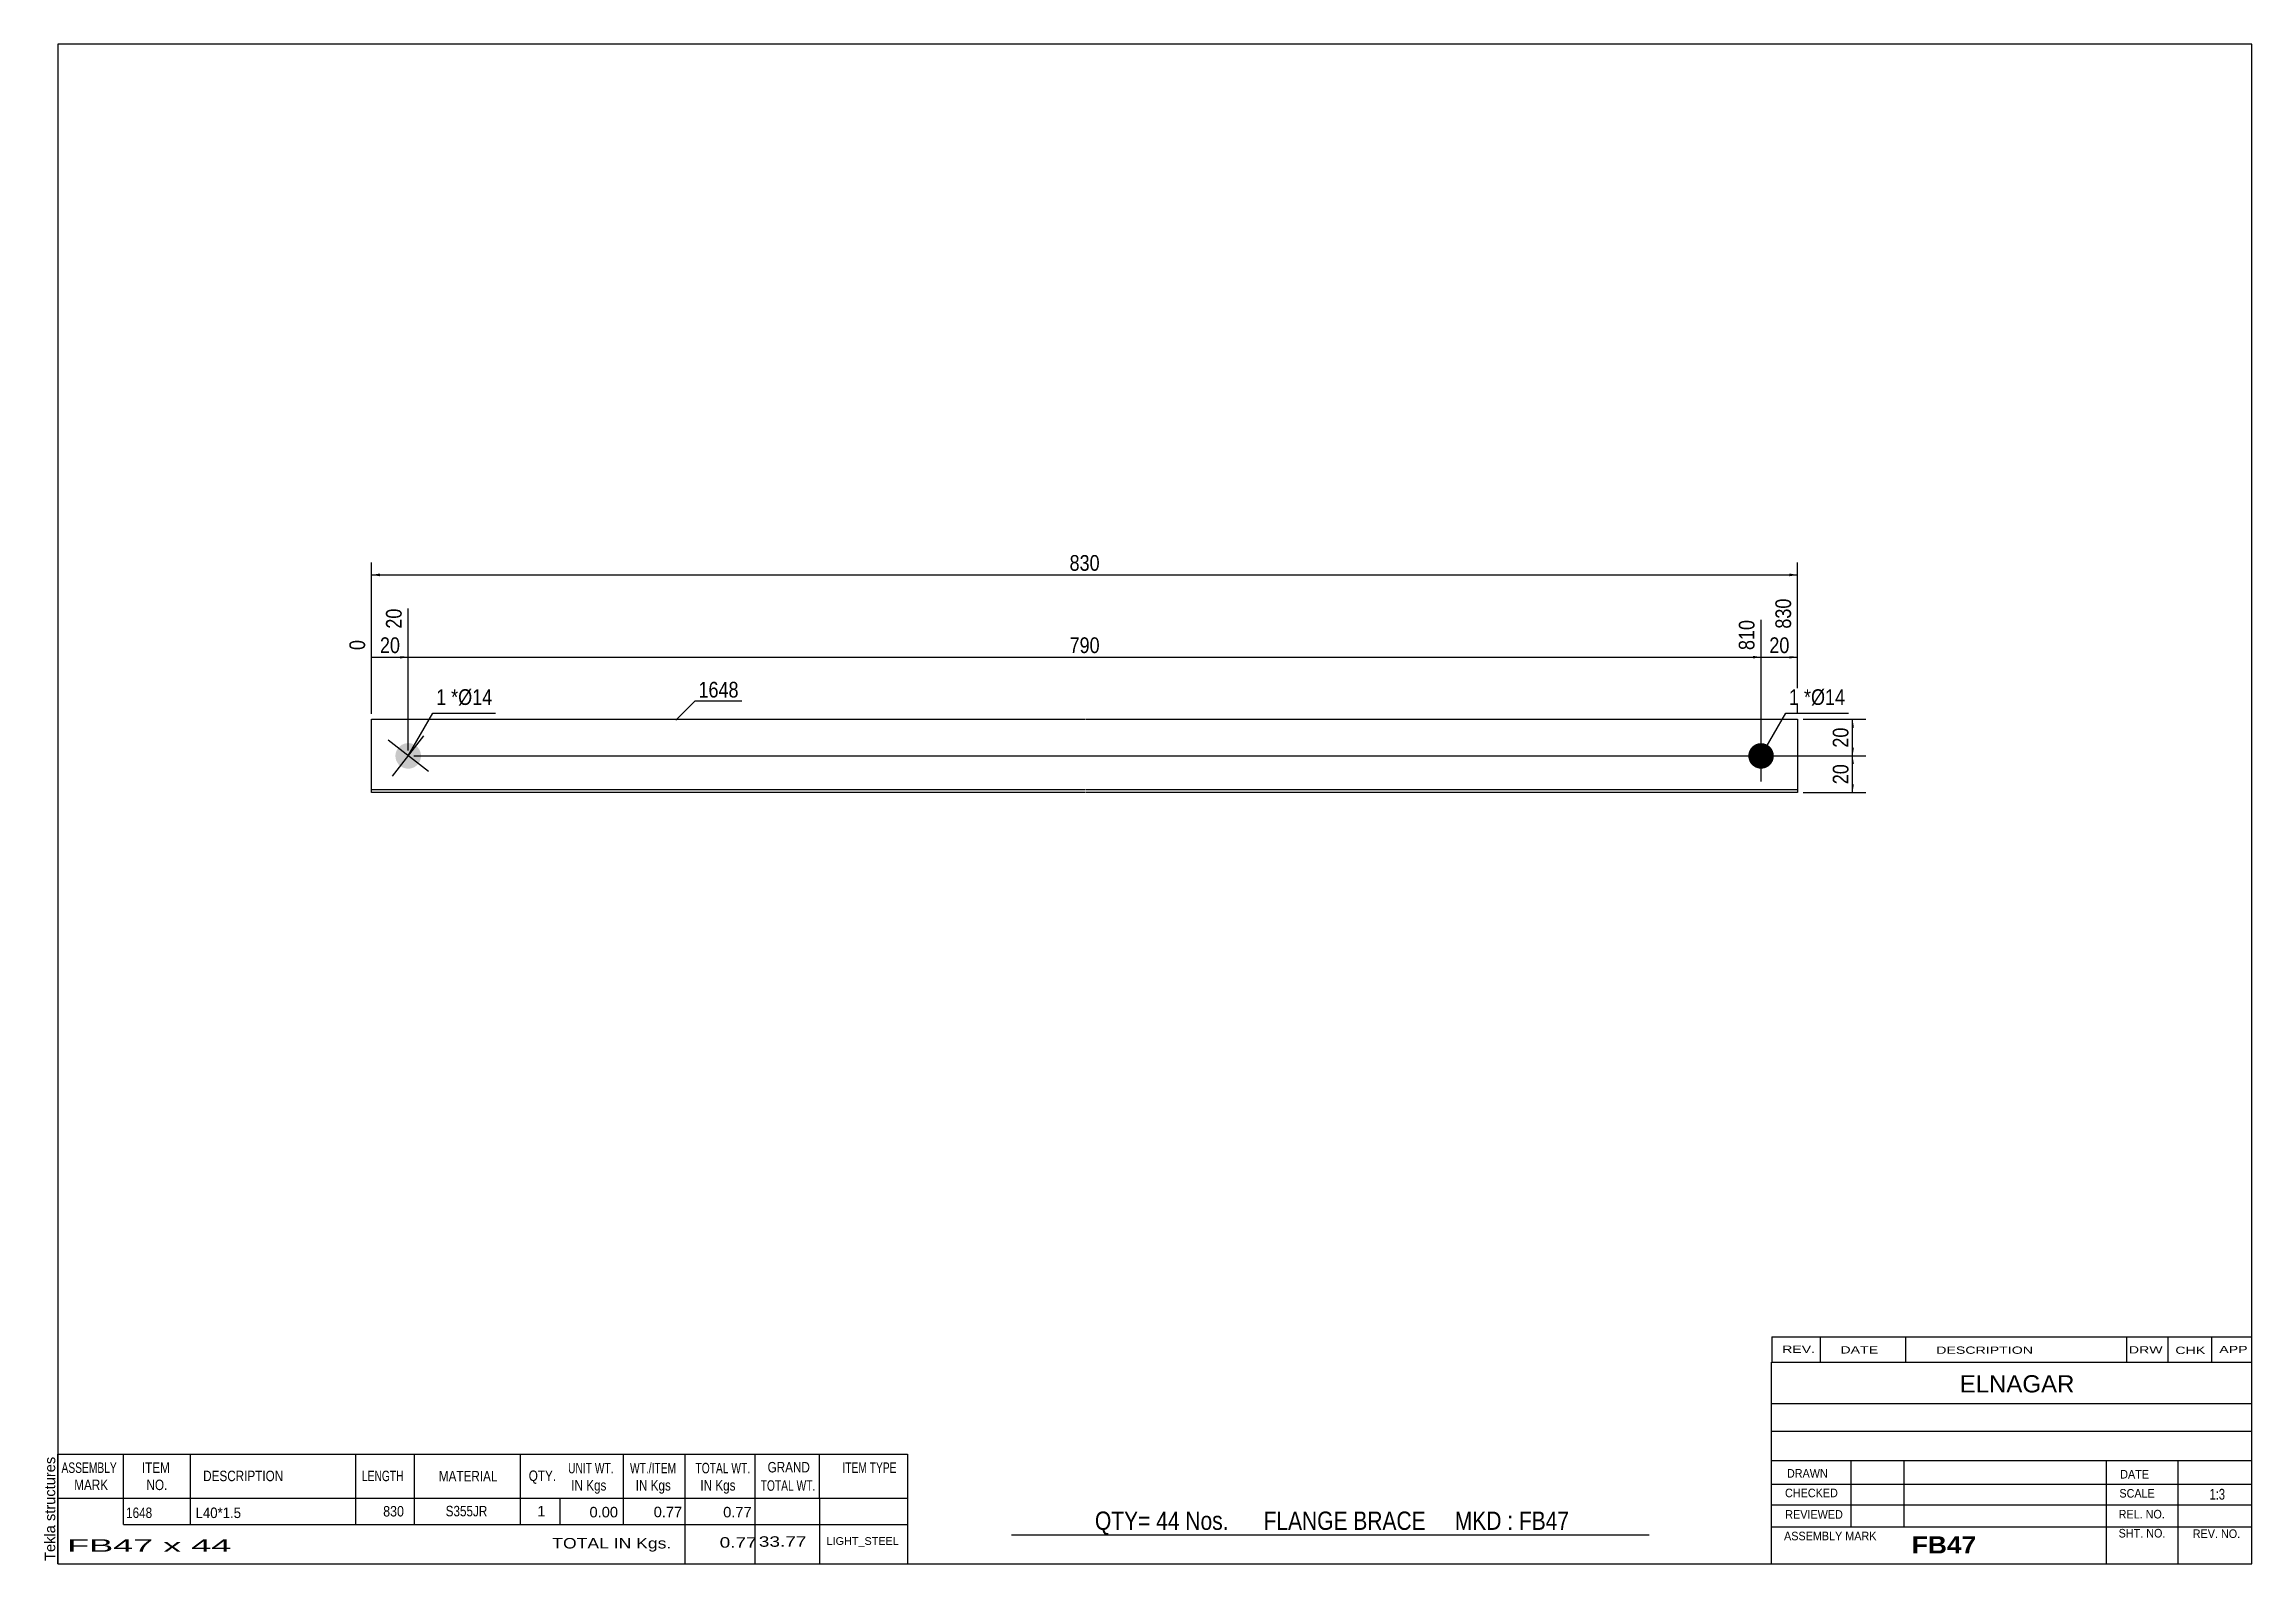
# Model space of a CAD drawing. Header units: millimetres. Extents: x -60 to 343, y -147 to 130.
import ezdxf

# ---------------------------------------------------------------- set-up
doc = ezdxf.new("R2010")
doc.units = ezdxf.units.MM
doc.styles.add('Arial', font='ARIAL.TTF', dxfattribs={"height": 0.2})
doc.styles.add('Arial Bold', font='ARIALBD.TTF', dxfattribs={"height": 0.2})
doc.styles.add('Arial Narrow', font='ARIALN.TTF', dxfattribs={"height": 0.2})

# ---------------------------------------------------------------- blocks, each defined once
blk = doc.blocks.new('Unknown-629096832-1404')
at = {"color": 5, "linetype": 'Continuous'}
for p, q in [((342.8, 129.75), (-57.2, 129.75)), ((-57.2, 129.75), (-57.2, -147.25)), ((342.8, -147.25), (342.8, 129.75)), ((-57.2, -147.25), (342.8, -147.25))]:
    blk.add_line(p, q, dxfattribs=at)
at = {"color": 174, "linetype": 'Continuous', "style": 'Arial'}
blk.add_text('Tekla structures', height=1.9102, rotation=90, dxfattribs=at).set_placement((-57.7, -146.75))
blk = doc.blocks.new('Part-629096832-1212 - 1209')
at = {"color": 2, "linetype": 'Continuous'}
for p, q in [((0, -6.67), (0, 6.67)), ((0, 6.67), (130.05, 6.67)), ((130.15, 6.67), (259.99, 6.67)), ((259.99, 6.67), (259.99, -6.67)), ((130.05, -6.17), (0, -6.17)), ((130.05, -6.67), (0, -6.67)), ((259.99, -6.17), (130.15, -6.17)), ((259.99, -6.67), (130.15, -6.67))]:
    blk.add_line(p, q, dxfattribs=at)
blk = doc.blocks.new('Bolt-629096832-1213 - 1209')
at = {"linetype": 'Continuous'}
blk.add_hatch(color=3, dxfattribs=at).paths.add_polyline_path([(253.32, 2.33, -1), (253.32, -2.33, -1)])
at = {"color": 3, "linetype": 'Continuous'}
for p, q in [((253.32, -4.67), (253.32, 4.67)), ((248.65, 0), (257.99, 0))]:
    blk.add_line(p, q, dxfattribs=at)
blk = doc.blocks.new('Bolt-629096832-1214 - 1209')
at = {"linetype": 'Continuous'}
blk.add_hatch(color=3, dxfattribs=at).paths.add_polyline_path([(4.82, 1.43, -1), (8.51, -1.43, -1)])
at = {"color": 3, "linetype": 'Continuous'}
for p, q in [((10.35, -2.86), (2.98, 2.86)), ((3.8, -3.68), (9.53, 3.68))]:
    blk.add_line(p, q, dxfattribs=at)
blk = doc.blocks.new('StraightDimension-629096832-1218 - 1209')
at = {"linetype": 'Continuous'}
blk.add_hatch(color=7, dxfattribs=at).paths.add_polyline_path([(258.49, 18.25), (259.99, 18), (258.49, 17.75)])
at = {"color": 7, "linetype": 'Continuous'}
for p, q in [((259.99, 7.67), (259.99, 28.68)), ((253.32, 1), (253.32, 24.78)), ((253.32, 18), (259.99, 18))]:
    blk.add_line(p, q, dxfattribs=at)
at = {"color": 0}
blk.add_wipeout([(259.08, 18.15), (259.08, 22.35), (254.23, 22.35), (254.23, 18.15)], dxfattribs=at)
at = {"color": 0, "linetype": 'Continuous'}
blk.add_wipeout([(259.39, 29.28), (255.19, 29.28), (255.19, 22.6), (259.39, 22.6)], dxfattribs=at)
at = {"color": 3, "linetype": 'Continuous', "style": 'Arial Narrow'}
blk.add_text('830', height=2.863, rotation=90.0002, dxfattribs=at).set_placement((258.79, 23.2))
at = {"color": 3, "style": 'Arial Narrow'}
blk.add_text('20', height=2.863, dxfattribs=at).set_placement((254.83, 18.75))
blk = doc.blocks.new('StraightDimension-629096832-1219 - 1209')
at = {"linetype": 'Continuous'}
blk.add_hatch(color=7, dxfattribs=at).paths.add_polyline_path([(251.82, 18.25), (253.32, 18), (251.82, 17.75)])
at = {"color": 7, "linetype": 'Continuous'}
for p, q in [((6.67, 1), (6.67, 26.86)), ((253.32, 1), (253.32, 24.78)), ((6.67, 18), (253.32, 18))]:
    blk.add_line(p, q, dxfattribs=at)
at = {"color": 0, "linetype": 'Continuous'}
blk.add_wipeout([(252.72, 25.38), (248.52, 25.38), (248.52, 18.7), (252.72, 18.7)], dxfattribs=at)
at = {"color": 0}
blk.add_wipeout([(133.34, 18.15), (133.34, 22.35), (126.65, 22.35), (126.65, 18.15)], dxfattribs=at)
at = {"color": 3, "linetype": 'Continuous', "style": 'Arial Narrow'}
blk.add_text('810', height=2.863, rotation=90.0002, dxfattribs=at).set_placement((252.12, 19.3))
at = {"color": 3, "style": 'Arial Narrow'}
blk.add_text('790', height=2.863, dxfattribs=at).set_placement((127.25, 18.75))
blk = doc.blocks.new('StraightDimension-629096832-1220 - 1209')
at = {"linetype": 'Continuous'}
blk.add_hatch(color=7, dxfattribs=at).paths.add_polyline_path([(5.17, 18.25), (6.67, 18), (5.17, 17.75)])
at = {"color": 7, "linetype": 'Continuous'}
for p, q in [((6.67, 1), (6.67, 26.86)), ((0, 7.67), (0, 21.13)), ((0, 18), (6.67, 18))]:
    blk.add_line(p, q, dxfattribs=at)
at = {"color": 0}
blk.add_wipeout([(5.76, 18.15), (5.76, 22.35), (0.91, 22.35), (0.91, 18.15)], dxfattribs=at)
at = {"color": 0, "linetype": 'Continuous'}
for points in [[(6.07, 27.46), (1.87, 27.46), (1.87, 22.6), (6.07, 22.6)], [(-0.6, 21.73), (-4.8, 21.73), (-4.8, 18.7), (-0.6, 18.7)]]:
    blk.add_wipeout(points, dxfattribs=at)
at = {"color": 3, "linetype": 'Continuous', "style": 'Arial Narrow'}
for s, height, p in [('20', 2.863, (5.47, 23.2)), ('0', 2.86, (-1.2, 19.3))]:
    blk.add_text(s, height=height, rotation=90.0002, dxfattribs=at).set_placement(p)
at = {"color": 3, "style": 'Arial Narrow'}
blk.add_text('20', height=2.863, dxfattribs=at).set_placement((1.51, 18.75))
blk = doc.blocks.new('StraightDimension-629096832-1231 - 1209')
at = {"linetype": 'Continuous'}
for points in [[(1.5, 32.75), (0, 33), (1.5, 33.25)], [(258.49, 33.25), (259.99, 33), (258.49, 32.75)]]:
    blk.add_hatch(color=7, dxfattribs=at).paths.add_polyline_path(points)
at = {"color": 7, "linetype": 'Continuous'}
for p, q in [((0, 7.67), (0, 35.25)), ((0, 33), (259.99, 33)), ((259.99, 7.67), (259.99, 35.25))]:
    blk.add_line(p, q, dxfattribs=at)
at = {"color": 0}
blk.add_wipeout([(133.34, 33.15), (133.34, 37.35), (126.65, 37.35), (126.65, 33.15)], dxfattribs=at)
at = {"color": 3, "style": 'Arial Narrow'}
blk.add_text('830', height=2.863, dxfattribs=at).set_placement((127.25, 33.75))
blk = doc.blocks.new('StraightDimension-629096832-1235 - 1209')
at = {"linetype": 'Continuous'}
for points in [[(269.75, 5.17), (270, 6.67), (270.25, 5.17)], [(270.25, 1.5), (270, 0), (269.75, 1.5)]]:
    blk.add_hatch(color=7, dxfattribs=at).paths.add_polyline_path(points)
at = {"color": 7, "linetype": 'Continuous'}
for p, q in [((260.99, 6.67), (272.4, 6.67)), ((270, 0), (270, 6.67)), ((7.67, 0), (272.4, 0))]:
    blk.add_line(p, q, dxfattribs=at)
at = {"color": 0}
blk.add_wipeout([(269.85, 5.76), (265.65, 5.76), (265.65, 0.91), (269.85, 0.91)], dxfattribs=at)
at = {"color": 3, "style": 'Arial Narrow'}
blk.add_text('20', height=2.863, rotation=90.0002, dxfattribs=at).set_placement((269.25, 1.51))
blk = doc.blocks.new('StraightDimension-629096832-1236 - 1209')
at = {"linetype": 'Continuous'}
for points in [[(269.75, -1.5), (270, 0), (270.25, -1.5)], [(270.25, -5.17), (270, -6.67), (269.75, -5.17)]]:
    blk.add_hatch(color=7, dxfattribs=at).paths.add_polyline_path(points)
at = {"color": 7, "linetype": 'Continuous'}
for p, q in [((7.67, 0), (272.4, 0)), ((270, -6.67), (270, 0)), ((260.99, -6.67), (272.4, -6.67))]:
    blk.add_line(p, q, dxfattribs=at)
at = {"color": 0}
blk.add_wipeout([(269.85, -0.91), (265.65, -0.91), (265.65, -5.76), (269.85, -5.76)], dxfattribs=at)
at = {"color": 3, "style": 'Arial Narrow'}
blk.add_text('20', height=2.863, rotation=90.0002, dxfattribs=at).set_placement((269.25, -5.16))
blk = doc.blocks.new('CBS_BOM-629096832-1412')
at = {"color": 7, "linetype": 'Continuous'}
for p, q in [((-57.23, -135.28), (-57.23, -127.28)), ((-57.23, -127.28), (97.69, -127.28)), ((-45.23, -135.28), (-45.23, -127.28)), ((-33.04, -135.28), (-33.04, -127.28)), ((-2.88, -135.28), (-2.88, -127.28)), ((7.8, -135.28), (7.8, -127.28)), ((27.12, -135.28), (27.12, -127.28)), ((45.92, -135.28), (45.92, -127.28)), ((57.13, -135.28), (57.13, -127.28)), ((69.92, -135.28), (69.92, -127.28)), ((81.67, -135.28), (81.67, -127.28)), ((97.69, -127.29), (97.69, -135.27)), ((-57.23, -135.28), (97.69, -135.28)), ((-57.23, -140.08), (-57.23, -135.28)), ((-45.23, -140.08), (-45.23, -135.28)), ((-33.04, -140.08), (-33.04, -135.28)), ((-2.88, -140.08), (-2.88, -135.28)), ((7.8, -140.08), (7.8, -135.28)), ((27.12, -140.08), (27.12, -135.28)), ((34.38, -140.08), (34.38, -135.28)), ((45.92, -140.08), (45.92, -135.28)), ((57.13, -140.08), (57.13, -135.28)), ((69.92, -140.08), (69.92, -135.28)), ((81.69, -140.08), (81.69, -135.28)), ((97.69, -135.28), (97.69, -140.08)), ((-57.23, -147.28), (-57.23, -140.1)), ((-45.23, -140.08), (97.69, -140.08)), ((57.13, -147.28), (57.13, -140.1)), ((69.92, -147.28), (69.92, -140.1)), ((81.73, -147.28), (81.73, -140.1)), ((97.69, -140.08), (97.69, -147.28)), ((-57.23, -147.28), (97.69, -147.28))]:
    blk.add_line(p, q, dxfattribs=at)
at = {"color": 3, "linetype": 'Continuous', "style": 'Arial'}
for s, height, width, p in [('ASSEMBLY', 1.91, 0.7, (-56.55, -130.71)), ('ITEM', 1.91, 0.8, (-41.9, -130.71)), ('WT./ITEM', 1.91, 0.7, (47.1, -130.78)), ('GRAND', 1.91, 0.8, (72.19, -130.62)), ('ITEM TYPE', 1.91, 0.7, (85.83, -130.7)), ('MARK', 1.91, 0.8, (-54.23, -133.84)), ('NO.', 1.91, 0.8, (-41.05, -133.84)), ('DESCRIPTION', 1.9102, 0.8, (-30.72, -132.21)), ('LENGTH', 1.91, 0.7, (-1.77, -132.21)), ('MATERIAL', 1.91, 0.8, (12.25, -132.26)), ('QTY.', 1.91, 0.8, (28.64, -132.18)), ('UNIT WT.', 1.91, 0.7, (35.81, -130.78)), ('IN Kgs', 1.91, 0.8, (36.39, -133.92)), ('IN Kgs', 1.91, 0.8, (48.14, -133.92)), ('TOTAL WT.', 1.91, 0.7, (59.04, -130.78)), ('IN Kgs', 1.91, 0.8, (59.93, -133.92)), ('TOTAL WT.', 1.91, 0.7, (70.93, -133.96))]:
    blk.add_text(s, height=height, dxfattribs=dict(at, width=width)).set_placement(p)
at = {"color": 7, "linetype": 'Continuous', "style": 'Arial'}
for s, width, p in [('830', 0.85, (2.1, -138.65)), ('S355JR', 0.8, (13.49, -138.62)), ('1648', 0.8, (-44.77, -138.93)), ('L40*1.5', 0.9, (-32.1, -138.93))]:
    blk.add_text(s, height=1.91, dxfattribs=dict(at, width=width)).set_placement(p)
for s, p in [('1', (30.21, -138.62)), ('0.77', (51.42, -138.78)), ('0.00', (39.72, -138.81)), ('0.77', (64.09, -138.81))]:
    blk.add_text(s, height=1.91, dxfattribs=at).set_placement(p)
at = {"color": 6, "linetype": 'Continuous', "style": 'Arial'}
for s, height, width, p in [('FB47 x 44', 2.292, 2.05, (-55.51, -145.09)), ('TOTAL IN Kgs.', 1.9102, 1.2, (32.93, -144.48)), ('0.77', 1.91, 1.3, (63.45, -144.33)), ('33.77', 1.91, 1.3, (70.59, -144.17))]:
    blk.add_text(s, height=height, dxfattribs=dict(at, width=width)).set_placement(p)
blk.add_text('LIGHT_STEEL', height=1.4135, dxfattribs=at).set_placement((82.94, -143.83))
blk = doc.blocks.new('CBS_CALLOFF-629096832-1413')
at = {"color": 7, "linetype": 'Continuous'}
blk.add_line((116.68, -141.98), (232.91, -142), dxfattribs=at)
at = {"color": 3, "linetype": 'Continuous', "style": 'Arial Narrow'}
blk.add_text('QTY= 44 Nos.      FLANGE BRACE     MKD : FB47', height=3.3405, dxfattribs=at).set_placement((131.87, -141.09))
blk = doc.blocks.new('CBS_NAME_BLOG-629096832-1414')
at = {"color": 7, "linetype": 'Continuous'}
for p, q in [((255.21, -110.5), (342.73, -110.5)), ((255.21, -147.21), (255.21, -110.5)), ((255.21, -118.04), (342.73, -118.04)), ((255.28, -123.09), (342.8, -123.09)), ((255.21, -128.46), (342.73, -128.46)), ((269.73, -140.57), (269.73, -128.47)), ((279.42, -140.54), (279.42, -128.47)), ((316.33, -147.21), (316.33, -128.48)), ((329.38, -147.21), (329.38, -128.47)), ((255.22, -132.76), (342.8, -132.74)), ((255.21, -136.51), (342.73, -136.51)), ((255.21, -140.55), (342.73, -140.55)), ((255.21, -147.25), (342.8, -147.25))]:
    blk.add_line(p, q, dxfattribs=at)
at = {"color": 3, "linetype": 'Continuous', "style": 'Arial'}
blk.add_text('ELNAGAR', height=3.133, dxfattribs=at).set_placement((289.53, -116.03))
at = {"color": 3, "linetype": 'Continuous'}
for s, height, style, width, p in [('DRAWN', 1.566, 'Arial', 0.9, (258.04, -131.57)), ('DATE', 1.566, 'Arial', 0.9, (318.8, -131.73)), ('CHECKED', 1.566, 'Arial', 0.9, (257.69, -135.14)), ('SCALE', 1.566, 'Arial', 0.9, (318.65, -135.21)), ('1:3', 1.957, 'Arial Narrow', 0.9, (335.1, -135.57)), ('REVIEWED', 1.566, 'Arial', 0.9, (257.73, -139.06)), ('REL. NO.', 1.566, 'Arial', 0.9, (318.51, -139.01)), ('ASSEMBLY MARK', 1.5663, 'Arial', 0.9, (257.51, -142.99)), ('FB47', 3.131, 'Arial Bold', 1.1, (280.79, -145.39)), ('SHT. NO.', 1.566, 'Arial', 0.9, (318.51, -142.48)), ('REV. NO.', 1.566, 'Arial', 0.9, (332.03, -142.57))]:
    blk.add_text(s, height=height, dxfattribs=dict(at, style=style, width=width)).set_placement(p)
blk = doc.blocks.new('CBS_REVISION-629096832-1415')
at = {"color": 7, "linetype": 'Continuous'}
for p, q in [((255.29, -105.87), (342.79, -105.87)), ((255.29, -105.87), (255.29, -110.5)), ((264.09, -105.87), (264.09, -110.5)), ((279.68, -105.87), (279.68, -110.44)), ((319.94, -105.87), (319.94, -110.5)), ((327.48, -105.87), (327.48, -110.5)), ((335.43, -105.87), (335.43, -110.5)), ((255.29, -110.5), (342.79, -110.5))]:
    blk.add_line(p, q, dxfattribs=at)
at = {"color": 7, "style": 'Arial Narrow', "width": 1.7}
for s, height, p in [('REV.', 1.326, (257.15, -108.82)), ('DATE', 1.326, (267.78, -108.94)), ('DESCRIPTION', 1.3257, (285.26, -108.99)), ('DRW', 1.326, (320.37, -108.93)), ('CHK', 1.326, (328.86, -109.02)), ('APP', 1.326, (336.86, -108.87))]:
    blk.add_text(s, height=height, dxfattribs=at).set_placement(p)
blk = doc.blocks.new('Mark-629096832-1247 - 1209')
at = {"color": 0}
blk.add_wipeout([(260.25, 9.29), (260.25, 12.29), (258.42, 12.29), (258.42, 9.29)], dxfattribs=at)
blk.add_wipeout([(260.25, 9.29), (260.25, 12.29), (258.42, 12.29), (258.42, 9.29)], dxfattribs=at)
at = {"color": 7, "linetype": 'Continuous'}
blk.add_line((253.32, 0), (257.82, 7.79), dxfattribs=at)
at = {"color": 0}
blk.add_wipeout([(262.43, 9.29), (262.43, 12.29), (261.15, 12.29), (261.15, 9.29)], dxfattribs=at)
blk.add_wipeout([(262.43, 9.29), (262.43, 12.29), (261.15, 12.29), (261.15, 9.29)], dxfattribs=at)
at = {"color": 3, "style": 'Arial Narrow'}
blk.add_text('1', height=2.86, dxfattribs=at).set_placement((258.42, 9.29))
at = {"color": 0}
blk.add_wipeout([(268.64, 9.29), (268.64, 12.29), (262.43, 12.29), (262.43, 9.29)], dxfattribs=at)
blk.add_wipeout([(268.64, 9.29), (268.64, 12.29), (262.43, 12.29), (262.43, 9.29)], dxfattribs=at)
at = {"color": 7, "linetype": 'Continuous'}
blk.add_line((257.82, 7.79), (269.24, 7.79), dxfattribs=at)
at = {"color": 3, "style": 'Arial Narrow'}
for s, height, p in [('*', 2.86, (261.15, 9.29)), ('Ø14', 2.863, (262.43, 9.29))]:
    blk.add_text(s, height=height, dxfattribs=at).set_placement(p)
blk = doc.blocks.new('Mark-629096832-1244 - 1209')
at = {"color": 0}
blk.add_wipeout([(66.9, 10.64), (66.9, 13.64), (59.59, 13.64), (59.59, 10.64)], dxfattribs=at)
blk.add_wipeout([(66.9, 10.64), (66.9, 13.64), (59.59, 13.64), (59.59, 10.64)], dxfattribs=at)
at = {"color": 7, "linetype": 'Continuous'}
for p, q in [((55.46, 6.5), (58.99, 10.04)), ((58.99, 10.04), (67.5, 10.04))]:
    blk.add_line(p, q, dxfattribs=at)
at = {"color": 3, "style": 'Arial Narrow'}
blk.add_text('1648', height=2.863, dxfattribs=at).set_placement((59.59, 10.64))
blk = doc.blocks.new('Mark-629096832-1248 - 1209')
at = {"color": 0}
blk.add_wipeout([(13.59, 9.29), (13.59, 12.29), (11.77, 12.29), (11.77, 9.29)], dxfattribs=at)
blk.add_wipeout([(13.59, 9.29), (13.59, 12.29), (11.77, 12.29), (11.77, 9.29)], dxfattribs=at)
at = {"color": 7, "linetype": 'Continuous'}
blk.add_line((6.67, 0), (11.17, 7.79), dxfattribs=at)
at = {"color": 0}
blk.add_wipeout([(15.77, 9.29), (15.77, 12.29), (14.49, 12.29), (14.49, 9.29)], dxfattribs=at)
blk.add_wipeout([(15.77, 9.29), (15.77, 12.29), (14.49, 12.29), (14.49, 9.29)], dxfattribs=at)
at = {"color": 3, "style": 'Arial Narrow'}
blk.add_text('1', height=2.86, dxfattribs=at).set_placement((11.77, 9.29))
at = {"color": 0}
blk.add_wipeout([(21.99, 9.29), (21.99, 12.29), (15.77, 12.29), (15.77, 9.29)], dxfattribs=at)
blk.add_wipeout([(21.99, 9.29), (21.99, 12.29), (15.77, 12.29), (15.77, 9.29)], dxfattribs=at)
at = {"color": 7, "linetype": 'Continuous'}
blk.add_line((11.17, 7.79), (22.59, 7.79), dxfattribs=at)
at = {"color": 3, "style": 'Arial Narrow'}
for s, height, p in [('*', 2.86, (14.49, 9.29)), ('Ø14', 2.863, (15.77, 9.29))]:
    blk.add_text(s, height=height, dxfattribs=at).set_placement(p)

msp = doc.modelspace()

# ---------------------------------------------------------------- block references
for name in ['Unknown-629096832-1404', 'Part-629096832-1212 - 1209', 'Bolt-629096832-1213 - 1209', 'Bolt-629096832-1214 - 1209', 'CBS_REVISION-629096832-1415', 'CBS_NAME_BLOG-629096832-1414', 'CBS_BOM-629096832-1412', 'CBS_CALLOFF-629096832-1413']:
    msp.add_blockref(name, (0, 0))

# ---------------------------------------------------------------- next in the draw order: block references
msp.add_blockref('StraightDimension-629096832-1218 - 1209', (0, 0))

# ---------------------------------------------------------------- next in the draw order: block references
msp.add_blockref('StraightDimension-629096832-1219 - 1209', (0, 0))

# ---------------------------------------------------------------- next in the draw order: block references
msp.add_blockref('StraightDimension-629096832-1220 - 1209', (0, 0))

# ---------------------------------------------------------------- next in the draw order: block references
msp.add_blockref('StraightDimension-629096832-1231 - 1209', (0, 0))

# ---------------------------------------------------------------- next in the draw order: block references
msp.add_blockref('StraightDimension-629096832-1235 - 1209', (0, 0))

# ---------------------------------------------------------------- next in the draw order: block references
for name in ['Mark-629096832-1244 - 1209', 'StraightDimension-629096832-1236 - 1209']:
    msp.add_blockref(name, (0, 0))

# ---------------------------------------------------------------- next in the draw order: block references
for name in ['Mark-629096832-1248 - 1209', 'Mark-629096832-1247 - 1209']:
    msp.add_blockref(name, (0, 0))

doc.saveas('drawing.dxf')
